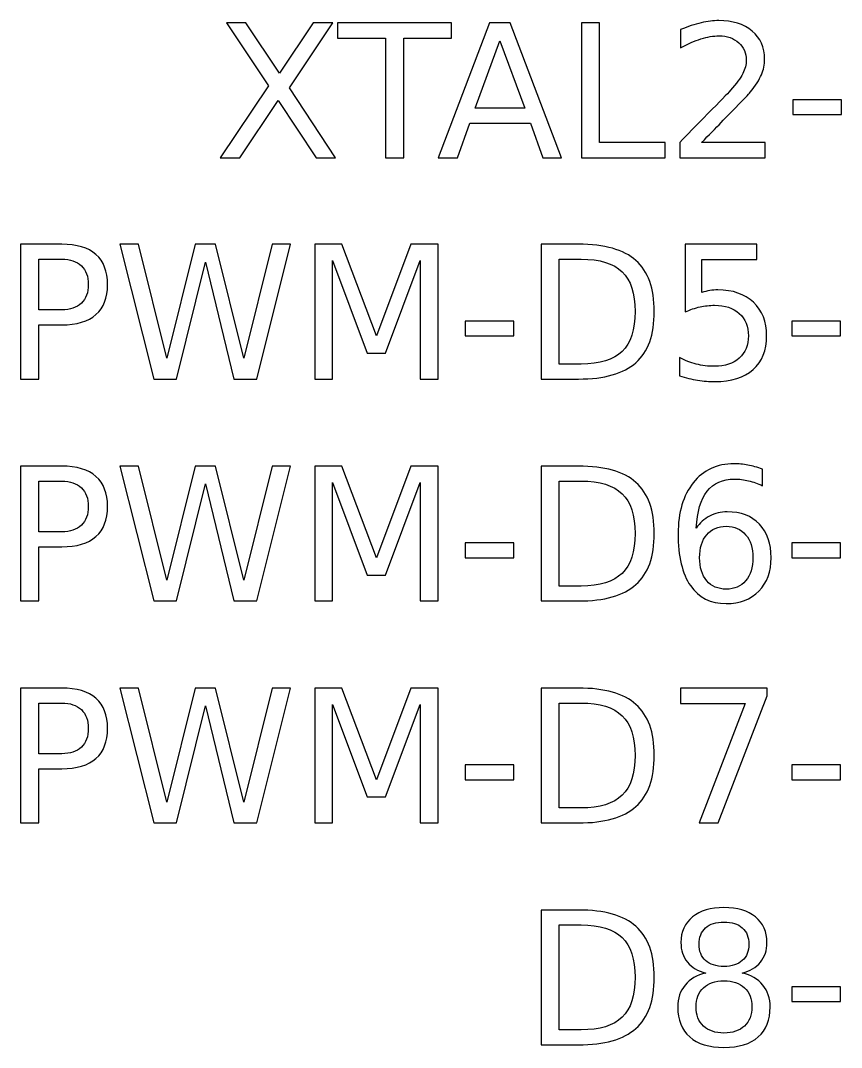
# Model space of a CAD drawing. Header units: centimetres. Extents: x -12.19 to -8.67, y -14.91 to -7.59.
# Drawn here: x -12.187 to -11.247, y -11.581 to -10.406 of the extents above; entities that cross this region are included whole.
import ezdxf

# ---------------------------------------------------------------- set-up
doc = ezdxf.new("R2010")
doc.units = ezdxf.units.CM
doc.header["$MEASUREMENT"] = 0
doc.layers.add('Layer 1', color=7, linetype='Continuous')

msp = doc.modelspace()

# ---------------------------------------------------------------- linework, layer by layer
at = {"layer": 'Layer 1', "color": 250}
for points, knots in [([(-11.95125, -10.40853), (-11.95125, -10.40853), (-11.92881, -10.40853), (-11.92881, -10.40853), (-11.92881, -10.40853), (-11.92881, -10.40853), (-11.89047, -10.46589), (-11.89047, -10.46589), (-11.89047, -10.46589), (-11.89047, -10.46589), (-11.85195, -10.40853), (-11.85195, -10.40853), (-11.85195, -10.40853), (-11.85195, -10.40853), (-11.82952, -10.40853), (-11.82952, -10.40853), (-11.82952, -10.40853), (-11.82952, -10.40853), (-11.87911, -10.48265), (-11.87911, -10.48265), (-11.87911, -10.48265), (-11.87911, -10.48265), (-11.82621, -10.56283), (-11.82621, -10.56283), (-11.82621, -10.56283), (-11.82621, -10.56283), (-11.84864, -10.56283), (-11.84864, -10.56283), (-11.84864, -10.56283), (-11.84864, -10.56283), (-11.89203, -10.49722), (-11.89203, -10.49722), (-11.89203, -10.49722), (-11.89203, -10.49722), (-11.93572, -10.56283), (-11.93572, -10.56283), (-11.93572, -10.56283), (-11.93572, -10.56283), (-11.95827, -10.56283), (-11.95827, -10.56283), (-11.95827, -10.56283), (-11.95827, -10.56283), (-11.90321, -10.48046), (-11.90321, -10.48046), (-11.90321, -10.48046), (-11.90321, -10.48046), (-11.95125, -10.40853), (-11.95125, -10.40853)], [0, 0, 0, 0, 0.0833333, 0.0833333, 0.0833333, 0.0833333, 0.1666667, 0.1666667, 0.1666667, 0.1666667, 0.25, 0.25, 0.25, 0.25, 0.3333333, 0.3333333, 0.3333333, 0.3333333, 0.4166667, 0.4166667, 0.4166667, 0.4166667, 0.5, 0.5, 0.5, 0.5, 0.5833333, 0.5833333, 0.5833333, 0.5833333, 0.6666667, 0.6666667, 0.6666667, 0.6666667, 0.75, 0.75, 0.75, 0.75, 0.8333333, 0.8333333, 0.8333333, 0.8333333, 0.9166667, 0.9166667, 0.9166667, 0.9166667, 1, 1, 1, 1]), ([(-11.82391, -10.40853), (-11.82391, -10.40853), (-11.69337, -10.40853), (-11.69337, -10.40853), (-11.69337, -10.40853), (-11.69337, -10.40853), (-11.69337, -10.4261), (-11.69337, -10.4261), (-11.69337, -10.4261), (-11.69337, -10.4261), (-11.74815, -10.4261), (-11.74815, -10.4261), (-11.74815, -10.4261), (-11.74815, -10.4261), (-11.74815, -10.56283), (-11.74815, -10.56283), (-11.74815, -10.56283), (-11.74815, -10.56283), (-11.76914, -10.56283), (-11.76914, -10.56283), (-11.76914, -10.56283), (-11.76914, -10.56283), (-11.76914, -10.4261), (-11.76914, -10.4261), (-11.76914, -10.4261), (-11.76914, -10.4261), (-11.82391, -10.4261), (-11.82391, -10.4261), (-11.82391, -10.4261), (-11.82391, -10.4261), (-11.82391, -10.40853), (-11.82391, -10.40853)], [0, 0, 0, 0, 0.125, 0.125, 0.125, 0.125, 0.25, 0.25, 0.25, 0.25, 0.375, 0.375, 0.375, 0.375, 0.5, 0.5, 0.5, 0.5, 0.625, 0.625, 0.625, 0.625, 0.75, 0.75, 0.75, 0.75, 0.875, 0.875, 0.875, 0.875, 1, 1, 1, 1]), ([(-11.64988, -10.40853), (-11.64988, -10.40853), (-11.62621, -10.40853), (-11.62621, -10.40853), (-11.62621, -10.40853), (-11.62621, -10.40853), (-11.56741, -10.56283), (-11.56741, -10.56283), (-11.56741, -10.56283), (-11.56741, -10.56283), (-11.5891, -10.56283), (-11.5891, -10.56283), (-11.5891, -10.56283), (-11.5891, -10.56283), (-11.60317, -10.52325), (-11.60317, -10.52325), (-11.60317, -10.52325), (-11.60317, -10.52325), (-11.67269, -10.52325), (-11.67269, -10.52325), (-11.67269, -10.52325), (-11.67269, -10.52325), (-11.68677, -10.56283), (-11.68677, -10.56283), (-11.68677, -10.56283), (-11.68677, -10.56283), (-11.70878, -10.56283), (-11.70878, -10.56283), (-11.70878, -10.56283), (-11.70878, -10.56283), (-11.64988, -10.40853), (-11.64988, -10.40853)], [0, 0, 0, 0, 0.125, 0.125, 0.125, 0.125, 0.25, 0.25, 0.25, 0.25, 0.375, 0.375, 0.375, 0.375, 0.5, 0.5, 0.5, 0.5, 0.625, 0.625, 0.625, 0.625, 0.75, 0.75, 0.75, 0.75, 0.875, 0.875, 0.875, 0.875, 1, 1, 1, 1]), ([(-11.54486, -10.40853), (-11.54486, -10.40853), (-11.52398, -10.40853), (-11.52398, -10.40853), (-11.52398, -10.40853), (-11.52398, -10.40853), (-11.52398, -10.54526), (-11.52398, -10.54526), (-11.52398, -10.54526), (-11.52398, -10.54526), (-11.44885, -10.54526), (-11.44885, -10.54526), (-11.44885, -10.54526), (-11.44885, -10.54526), (-11.44885, -10.56283), (-11.44885, -10.56283), (-11.44885, -10.56283), (-11.44885, -10.56283), (-11.54486, -10.56283), (-11.54486, -10.56283), (-11.54486, -10.56283), (-11.54486, -10.56283), (-11.54486, -10.40853), (-11.54486, -10.40853)], [0, 0, 0, 0, 0.1666667, 0.1666667, 0.1666667, 0.1666667, 0.3333333, 0.3333333, 0.3333333, 0.3333333, 0.5, 0.5, 0.5, 0.5, 0.6666667, 0.6666667, 0.6666667, 0.6666667, 0.8333333, 0.8333333, 0.8333333, 0.8333333, 1, 1, 1, 1]), ([(-11.40713, -10.54526), (-11.40713, -10.54526), (-11.33429, -10.54526), (-11.33429, -10.54526), (-11.33429, -10.54526), (-11.33429, -10.54526), (-11.33429, -10.56283), (-11.33429, -10.56283), (-11.33429, -10.56283), (-11.33429, -10.56283), (-11.43224, -10.56283), (-11.43224, -10.56283), (-11.43224, -10.56283), (-11.43224, -10.56283), (-11.43224, -10.54526), (-11.43224, -10.54526), (-11.43224, -10.54526), (-11.42431, -10.53708), (-11.41351, -10.52607), (-11.39987, -10.51224), (-11.39987, -10.51224), (-11.38618, -10.49841), (-11.37757, -10.48953), (-11.37408, -10.48554), (-11.37408, -10.48554), (-11.36738, -10.47802), (-11.36272, -10.47168), (-11.36008, -10.46645), (-11.36008, -10.46645), (-11.35743, -10.46127), (-11.35609, -10.45615), (-11.35609, -10.45111), (-11.35609, -10.45111), (-11.35609, -10.44292), (-11.35898, -10.43622), (-11.36473, -10.43107), (-11.36473, -10.43107), (-11.37048, -10.42589), (-11.37796, -10.42331), (-11.38721, -10.42331), (-11.38721, -10.42331), (-11.39373, -10.42331), (-11.40065, -10.42444), (-11.4079, -10.42673), (-11.4079, -10.42673), (-11.41517, -10.42899), (-11.42297, -10.43245), (-11.43122, -10.43707), (-11.43122, -10.43707), (-11.43122, -10.43707), (-11.43122, -10.41597), (-11.43122, -10.41597), (-11.43122, -10.41597), (-11.42282, -10.41259), (-11.41496, -10.41005), (-11.40766, -10.40832), (-11.40766, -10.40832), (-11.40036, -10.40659), (-11.39366, -10.40574), (-11.38759, -10.40574), (-11.38759, -10.40574), (-11.37161, -10.40574), (-11.35888, -10.40973), (-11.34935, -10.41774), (-11.34935, -10.41774), (-11.33986, -10.42571), (-11.3351, -10.4364), (-11.3351, -10.44977), (-11.3351, -10.44977), (-11.3351, -10.45612), (-11.3363, -10.46212), (-11.33866, -10.46779), (-11.33866, -10.46779), (-11.34103, -10.47347), (-11.34537, -10.48018), (-11.35165, -10.4879), (-11.35165, -10.4879), (-11.35337, -10.48991), (-11.35884, -10.49566), (-11.36809, -10.50522), (-11.36809, -10.50522), (-11.37729, -10.51475), (-11.39034, -10.52812), (-11.40713, -10.54526)], [0, 0, 0, 0, 0.047619, 0.047619, 0.047619, 0.047619, 0.0952381, 0.0952381, 0.0952381, 0.0952381, 0.1428571, 0.1428571, 0.1428571, 0.1428571, 0.1904762, 0.1904762, 0.1904762, 0.1904762, 0.2380952, 0.2380952, 0.2380952, 0.2380952, 0.2857143, 0.2857143, 0.2857143, 0.2857143, 0.3333333, 0.3333333, 0.3333333, 0.3333333, 0.3809524, 0.3809524, 0.3809524, 0.3809524, 0.4285714, 0.4285714, 0.4285714, 0.4285714, 0.4761905, 0.4761905, 0.4761905, 0.4761905, 0.5238095, 0.5238095, 0.5238095, 0.5238095, 0.5714286, 0.5714286, 0.5714286, 0.5714286, 0.6190476, 0.6190476, 0.6190476, 0.6190476, 0.6666667, 0.6666667, 0.6666667, 0.6666667, 0.7142857, 0.7142857, 0.7142857, 0.7142857, 0.7619048, 0.7619048, 0.7619048, 0.7619048, 0.8095238, 0.8095238, 0.8095238, 0.8095238, 0.8571429, 0.8571429, 0.8571429, 0.8571429, 0.9047619, 0.9047619, 0.9047619, 0.9047619, 0.952381, 0.952381, 0.952381, 0.952381, 1, 1, 1, 1]), ([(-11.6381, -10.4291), (-11.6381, -10.4291), (-11.66641, -10.50589), (-11.66641, -10.50589), (-11.66641, -10.50589), (-11.66641, -10.50589), (-11.60966, -10.50589), (-11.60966, -10.50589), (-11.60966, -10.50589), (-11.60966, -10.50589), (-11.6381, -10.4291), (-11.6381, -10.4291)], [0, 0, 0, 0, 0.3333333, 0.3333333, 0.3333333, 0.3333333, 0.6666667, 0.6666667, 0.6666667, 0.6666667, 1, 1, 1, 1]), ([(-11.30275, -10.4964), (-11.30275, -10.4964), (-11.24706, -10.4964), (-11.24706, -10.4964), (-11.24706, -10.4964), (-11.24706, -10.4964), (-11.24706, -10.51334), (-11.24706, -10.51334), (-11.24706, -10.51334), (-11.24706, -10.51334), (-11.30275, -10.51334), (-11.30275, -10.51334), (-11.30275, -10.51334), (-11.30275, -10.51334), (-11.30275, -10.4964), (-11.30275, -10.4964)], [0, 0, 0, 0, 0.25, 0.25, 0.25, 0.25, 0.5, 0.5, 0.5, 0.5, 0.75, 0.75, 0.75, 0.75, 1, 1, 1, 1]), ([(-12.18691, -10.66175), (-12.18691, -10.66175), (-12.13979, -10.66175), (-12.13979, -10.66175), (-12.13979, -10.66175), (-12.12251, -10.66175), (-12.10942, -10.66567), (-12.10056, -10.67346), (-12.10056, -10.67346), (-12.09171, -10.68129), (-12.0873, -10.69276), (-12.0873, -10.70786), (-12.0873, -10.70786), (-12.0873, -10.72306), (-12.09171, -10.73456), (-12.10056, -10.74236), (-12.10056, -10.74236), (-12.10942, -10.75015), (-12.12251, -10.75403), (-12.13979, -10.75403), (-12.13979, -10.75403), (-12.13979, -10.75403), (-12.16603, -10.75403), (-12.16603, -10.75403), (-12.16603, -10.75403), (-12.16603, -10.75403), (-12.16603, -10.81605), (-12.16603, -10.81605), (-12.16603, -10.81605), (-12.16603, -10.81605), (-12.18691, -10.81605), (-12.18691, -10.81605), (-12.18691, -10.81605), (-12.18691, -10.81605), (-12.18691, -10.66175), (-12.18691, -10.66175)], [0, 0, 0, 0, 0.1111111, 0.1111111, 0.1111111, 0.1111111, 0.2222222, 0.2222222, 0.2222222, 0.2222222, 0.3333333, 0.3333333, 0.3333333, 0.3333333, 0.4444444, 0.4444444, 0.4444444, 0.4444444, 0.5555556, 0.5555556, 0.5555556, 0.5555556, 0.6666667, 0.6666667, 0.6666667, 0.6666667, 0.7777778, 0.7777778, 0.7777778, 0.7777778, 0.8888889, 0.8888889, 0.8888889, 0.8888889, 1, 1, 1, 1]), ([(-12.07306, -10.66175), (-12.07306, -10.66175), (-12.05196, -10.66175), (-12.05196, -10.66175), (-12.05196, -10.66175), (-12.05196, -10.66175), (-12.01952, -10.79217), (-12.01952, -10.79217), (-12.01952, -10.79217), (-12.01952, -10.79217), (-11.98717, -10.66175), (-11.98717, -10.66175), (-11.98717, -10.66175), (-11.98717, -10.66175), (-11.96371, -10.66175), (-11.96371, -10.66175), (-11.96371, -10.66175), (-11.96371, -10.66175), (-11.9313, -10.79217), (-11.9313, -10.79217), (-11.9313, -10.79217), (-11.9313, -10.79217), (-11.89895, -10.66175), (-11.89895, -10.66175), (-11.89895, -10.66175), (-11.89895, -10.66175), (-11.87775, -10.66175), (-11.87775, -10.66175), (-11.87775, -10.66175), (-11.87775, -10.66175), (-11.91652, -10.81605), (-11.91652, -10.81605), (-11.91652, -10.81605), (-11.91652, -10.81605), (-11.94277, -10.81605), (-11.94277, -10.81605), (-11.94277, -10.81605), (-11.94277, -10.81605), (-11.97532, -10.6821), (-11.97532, -10.6821), (-11.97532, -10.6821), (-11.97532, -10.6821), (-12.00816, -10.81605), (-12.00816, -10.81605), (-12.00816, -10.81605), (-12.00816, -10.81605), (-12.03441, -10.81605), (-12.03441, -10.81605), (-12.03441, -10.81605), (-12.03441, -10.81605), (-12.07306, -10.66175), (-12.07306, -10.66175)], [0, 0, 0, 0, 0.0769231, 0.0769231, 0.0769231, 0.0769231, 0.1538462, 0.1538462, 0.1538462, 0.1538462, 0.2307692, 0.2307692, 0.2307692, 0.2307692, 0.3076923, 0.3076923, 0.3076923, 0.3076923, 0.3846154, 0.3846154, 0.3846154, 0.3846154, 0.4615385, 0.4615385, 0.4615385, 0.4615385, 0.5384615, 0.5384615, 0.5384615, 0.5384615, 0.6153846, 0.6153846, 0.6153846, 0.6153846, 0.6923077, 0.6923077, 0.6923077, 0.6923077, 0.7692308, 0.7692308, 0.7692308, 0.7692308, 0.8461538, 0.8461538, 0.8461538, 0.8461538, 0.9230769, 0.9230769, 0.9230769, 0.9230769, 1, 1, 1, 1]), ([(-11.85002, -10.66175), (-11.85002, -10.66175), (-11.81892, -10.66175), (-11.81892, -10.66175), (-11.81892, -10.66175), (-11.81892, -10.66175), (-11.77955, -10.76673), (-11.77955, -10.76673), (-11.77955, -10.76673), (-11.77955, -10.76673), (-11.73997, -10.66175), (-11.73997, -10.66175), (-11.73997, -10.66175), (-11.73997, -10.66175), (-11.70886, -10.66175), (-11.70886, -10.66175), (-11.70886, -10.66175), (-11.70886, -10.66175), (-11.70886, -10.81605), (-11.70886, -10.81605), (-11.70886, -10.81605), (-11.70886, -10.81605), (-11.72922, -10.81605), (-11.72922, -10.81605), (-11.72922, -10.81605), (-11.72922, -10.81605), (-11.72922, -10.68055), (-11.72922, -10.68055), (-11.72922, -10.68055), (-11.72922, -10.68055), (-11.769, -10.78638), (-11.769, -10.78638), (-11.769, -10.78638), (-11.769, -10.78638), (-11.78999, -10.78638), (-11.78999, -10.78638), (-11.78999, -10.78638), (-11.78999, -10.78638), (-11.82977, -10.68055), (-11.82977, -10.68055), (-11.82977, -10.68055), (-11.82977, -10.68055), (-11.82977, -10.81605), (-11.82977, -10.81605), (-11.82977, -10.81605), (-11.82977, -10.81605), (-11.85002, -10.81605), (-11.85002, -10.81605), (-11.85002, -10.81605), (-11.85002, -10.81605), (-11.85002, -10.66175), (-11.85002, -10.66175)], [0, 0, 0, 0, 0.0769231, 0.0769231, 0.0769231, 0.0769231, 0.1538462, 0.1538462, 0.1538462, 0.1538462, 0.2307692, 0.2307692, 0.2307692, 0.2307692, 0.3076923, 0.3076923, 0.3076923, 0.3076923, 0.3846154, 0.3846154, 0.3846154, 0.3846154, 0.4615385, 0.4615385, 0.4615385, 0.4615385, 0.5384615, 0.5384615, 0.5384615, 0.5384615, 0.6153846, 0.6153846, 0.6153846, 0.6153846, 0.6923077, 0.6923077, 0.6923077, 0.6923077, 0.7692308, 0.7692308, 0.7692308, 0.7692308, 0.8461538, 0.8461538, 0.8461538, 0.8461538, 0.9230769, 0.9230769, 0.9230769, 0.9230769, 1, 1, 1, 1]), ([(-11.59105, -10.66175), (-11.59105, -10.66175), (-11.54817, -10.66175), (-11.54817, -10.66175), (-11.54817, -10.66175), (-11.51825, -10.66175), (-11.49631, -10.66796), (-11.48234, -10.68041), (-11.48234, -10.68041), (-11.46834, -10.69283), (-11.46136, -10.7123), (-11.46136, -10.73876), (-11.46136, -10.73876), (-11.46136, -10.76536), (-11.46838, -10.78487), (-11.48245, -10.79735), (-11.48245, -10.79735), (-11.49649, -10.80981), (-11.51839, -10.81605), (-11.54817, -10.81605), (-11.54817, -10.81605), (-11.54817, -10.81605), (-11.59105, -10.81605), (-11.59105, -10.81605), (-11.59105, -10.81605), (-11.59105, -10.81605), (-11.59105, -10.66175), (-11.59105, -10.66175)], [0, 0, 0, 0, 0.1428571, 0.1428571, 0.1428571, 0.1428571, 0.2857143, 0.2857143, 0.2857143, 0.2857143, 0.4285714, 0.4285714, 0.4285714, 0.4285714, 0.5714286, 0.5714286, 0.5714286, 0.5714286, 0.7142857, 0.7142857, 0.7142857, 0.7142857, 0.8571429, 0.8571429, 0.8571429, 0.8571429, 1, 1, 1, 1]), ([(-11.42601, -10.66175), (-11.42601, -10.66175), (-11.34407, -10.66175), (-11.34407, -10.66175), (-11.34407, -10.66175), (-11.34407, -10.66175), (-11.34407, -10.67932), (-11.34407, -10.67932), (-11.34407, -10.67932), (-11.34407, -10.67932), (-11.40689, -10.67932), (-11.40689, -10.67932), (-11.40689, -10.67932), (-11.40689, -10.67932), (-11.40689, -10.71713), (-11.40689, -10.71713), (-11.40689, -10.71713), (-11.40386, -10.71611), (-11.40083, -10.71534), (-11.3978, -10.71481), (-11.3978, -10.71481), (-11.39477, -10.71428), (-11.39173, -10.71403), (-11.3887, -10.71403), (-11.3887, -10.71403), (-11.37148, -10.71403), (-11.35787, -10.71876), (-11.34781, -10.72818), (-11.34781, -10.72818), (-11.33776, -10.73763), (-11.33271, -10.7504), (-11.33271, -10.76652), (-11.33271, -10.76652), (-11.33271, -10.78314), (-11.33786, -10.79605), (-11.3482, -10.80526), (-11.3482, -10.80526), (-11.35854, -10.81446), (-11.37311, -10.81905), (-11.39194, -10.81905), (-11.39194, -10.81905), (-11.3984, -10.81905), (-11.40499, -10.81848), (-11.41172, -10.81739), (-11.41172, -10.81739), (-11.41843, -10.8163), (-11.42538, -10.81464), (-11.43254, -10.81242), (-11.43254, -10.81242), (-11.43254, -10.81242), (-11.43254, -10.79143), (-11.43254, -10.79143), (-11.43254, -10.79143), (-11.42633, -10.79481), (-11.41994, -10.79732), (-11.41331, -10.79898), (-11.41331, -10.79898), (-11.40671, -10.80063), (-11.3997, -10.80148), (-11.39233, -10.80148), (-11.39233, -10.80148), (-11.38044, -10.80148), (-11.37099, -10.79834), (-11.36404, -10.79206), (-11.36404, -10.79206), (-11.35709, -10.78582), (-11.3536, -10.77728), (-11.3536, -10.76652), (-11.3536, -10.76652), (-11.3536, -10.7558), (-11.35709, -10.74726), (-11.36404, -10.74102), (-11.36404, -10.74102), (-11.37099, -10.73474), (-11.38041, -10.7316), (-11.39233, -10.7316), (-11.39233, -10.7316), (-11.39791, -10.7316), (-11.40348, -10.73223), (-11.40901, -10.73347), (-11.40901, -10.73347), (-11.41455, -10.7347), (-11.42023, -10.73664), (-11.42601, -10.73925), (-11.42601, -10.73925), (-11.42601, -10.73925), (-11.42601, -10.66175), (-11.42601, -10.66175)], [0, 0, 0, 0, 0.0454545, 0.0454545, 0.0454545, 0.0454545, 0.0909091, 0.0909091, 0.0909091, 0.0909091, 0.1363636, 0.1363636, 0.1363636, 0.1363636, 0.1818182, 0.1818182, 0.1818182, 0.1818182, 0.2272727, 0.2272727, 0.2272727, 0.2272727, 0.2727273, 0.2727273, 0.2727273, 0.2727273, 0.3181818, 0.3181818, 0.3181818, 0.3181818, 0.3636364, 0.3636364, 0.3636364, 0.3636364, 0.4090909, 0.4090909, 0.4090909, 0.4090909, 0.4545455, 0.4545455, 0.4545455, 0.4545455, 0.5, 0.5, 0.5, 0.5, 0.5454545, 0.5454545, 0.5454545, 0.5454545, 0.5909091, 0.5909091, 0.5909091, 0.5909091, 0.6363636, 0.6363636, 0.6363636, 0.6363636, 0.6818182, 0.6818182, 0.6818182, 0.6818182, 0.7272727, 0.7272727, 0.7272727, 0.7272727, 0.7727273, 0.7727273, 0.7727273, 0.7727273, 0.8181818, 0.8181818, 0.8181818, 0.8181818, 0.8636364, 0.8636364, 0.8636364, 0.8636364, 0.9090909, 0.9090909, 0.9090909, 0.9090909, 0.9545455, 0.9545455, 0.9545455, 0.9545455, 1, 1, 1, 1]), ([(-12.16603, -10.67889), (-12.16603, -10.67889), (-12.16603, -10.73689), (-12.16603, -10.73689), (-12.16603, -10.73689), (-12.16603, -10.73689), (-12.13979, -10.73689), (-12.13979, -10.73689), (-12.13979, -10.73689), (-12.13009, -10.73689), (-12.12258, -10.73438), (-12.11729, -10.72934), (-12.11729, -10.72934), (-12.11196, -10.7243), (-12.10931, -10.71713), (-12.10931, -10.70786), (-12.10931, -10.70786), (-12.10931, -10.69861), (-12.11196, -10.69149), (-12.11729, -10.68644), (-12.11729, -10.68644), (-12.12258, -10.6814), (-12.13009, -10.67889), (-12.13979, -10.67889), (-12.13979, -10.67889), (-12.13979, -10.67889), (-12.16603, -10.67889), (-12.16603, -10.67889)], [0, 0, 0, 0, 0.1428571, 0.1428571, 0.1428571, 0.1428571, 0.2857143, 0.2857143, 0.2857143, 0.2857143, 0.4285714, 0.4285714, 0.4285714, 0.4285714, 0.5714286, 0.5714286, 0.5714286, 0.5714286, 0.7142857, 0.7142857, 0.7142857, 0.7142857, 0.8571429, 0.8571429, 0.8571429, 0.8571429, 1, 1, 1, 1]), ([(-11.57017, -10.67889), (-11.57017, -10.67889), (-11.57017, -10.79891), (-11.57017, -10.79891), (-11.57017, -10.79891), (-11.57017, -10.79891), (-11.54496, -10.79891), (-11.54496, -10.79891), (-11.54496, -10.79891), (-11.52368, -10.79891), (-11.50809, -10.79407), (-11.49818, -10.78444), (-11.49818, -10.78444), (-11.4883, -10.77478), (-11.48336, -10.75957), (-11.48336, -10.73876), (-11.48336, -10.73876), (-11.48336, -10.71809), (-11.4883, -10.70292), (-11.49818, -10.69332), (-11.49818, -10.69332), (-11.50809, -10.68369), (-11.52368, -10.67889), (-11.54496, -10.67889), (-11.54496, -10.67889), (-11.54496, -10.67889), (-11.57017, -10.67889), (-11.57017, -10.67889)], [0, 0, 0, 0, 0.1428571, 0.1428571, 0.1428571, 0.1428571, 0.2857143, 0.2857143, 0.2857143, 0.2857143, 0.4285714, 0.4285714, 0.4285714, 0.4285714, 0.5714286, 0.5714286, 0.5714286, 0.5714286, 0.7142857, 0.7142857, 0.7142857, 0.7142857, 0.8571429, 0.8571429, 0.8571429, 0.8571429, 1, 1, 1, 1]), ([(-11.67785, -10.74962), (-11.67785, -10.74962), (-11.62216, -10.74962), (-11.62216, -10.74962), (-11.62216, -10.74962), (-11.62216, -10.74962), (-11.62216, -10.76656), (-11.62216, -10.76656), (-11.62216, -10.76656), (-11.62216, -10.76656), (-11.67785, -10.76656), (-11.67785, -10.76656), (-11.67785, -10.76656), (-11.67785, -10.76656), (-11.67785, -10.74962), (-11.67785, -10.74962)], [0, 0, 0, 0, 0.25, 0.25, 0.25, 0.25, 0.5, 0.5, 0.5, 0.5, 0.75, 0.75, 0.75, 0.75, 1, 1, 1, 1]), ([(-11.30389, -10.74962), (-11.30389, -10.74962), (-11.2482, -10.74962), (-11.2482, -10.74962), (-11.2482, -10.74962), (-11.2482, -10.74962), (-11.2482, -10.76656), (-11.2482, -10.76656), (-11.2482, -10.76656), (-11.2482, -10.76656), (-11.30389, -10.76656), (-11.30389, -10.76656), (-11.30389, -10.76656), (-11.30389, -10.76656), (-11.30389, -10.74962), (-11.30389, -10.74962)], [0, 0, 0, 0, 0.25, 0.25, 0.25, 0.25, 0.5, 0.5, 0.5, 0.5, 0.75, 0.75, 0.75, 0.75, 1, 1, 1, 1]), ([(-12.18691, -10.91575), (-12.18691, -10.91575), (-12.13979, -10.91575), (-12.13979, -10.91575), (-12.13979, -10.91575), (-12.12251, -10.91575), (-12.10942, -10.91967), (-12.10056, -10.92746), (-12.10056, -10.92746), (-12.09171, -10.93529), (-12.0873, -10.94676), (-12.0873, -10.96186), (-12.0873, -10.96186), (-12.0873, -10.97706), (-12.09171, -10.98856), (-12.10056, -10.99636), (-12.10056, -10.99636), (-12.10942, -11.00415), (-12.12251, -11.00803), (-12.13979, -11.00803), (-12.13979, -11.00803), (-12.13979, -11.00803), (-12.16603, -11.00803), (-12.16603, -11.00803), (-12.16603, -11.00803), (-12.16603, -11.00803), (-12.16603, -11.07005), (-12.16603, -11.07005), (-12.16603, -11.07005), (-12.16603, -11.07005), (-12.18691, -11.07005), (-12.18691, -11.07005), (-12.18691, -11.07005), (-12.18691, -11.07005), (-12.18691, -10.91575), (-12.18691, -10.91575)], [0, 0, 0, 0, 0.1111111, 0.1111111, 0.1111111, 0.1111111, 0.2222222, 0.2222222, 0.2222222, 0.2222222, 0.3333333, 0.3333333, 0.3333333, 0.3333333, 0.4444444, 0.4444444, 0.4444444, 0.4444444, 0.5555556, 0.5555556, 0.5555556, 0.5555556, 0.6666667, 0.6666667, 0.6666667, 0.6666667, 0.7777778, 0.7777778, 0.7777778, 0.7777778, 0.8888889, 0.8888889, 0.8888889, 0.8888889, 1, 1, 1, 1]), ([(-12.07306, -10.91575), (-12.07306, -10.91575), (-12.05196, -10.91575), (-12.05196, -10.91575), (-12.05196, -10.91575), (-12.05196, -10.91575), (-12.01952, -11.04617), (-12.01952, -11.04617), (-12.01952, -11.04617), (-12.01952, -11.04617), (-11.98717, -10.91575), (-11.98717, -10.91575), (-11.98717, -10.91575), (-11.98717, -10.91575), (-11.96371, -10.91575), (-11.96371, -10.91575), (-11.96371, -10.91575), (-11.96371, -10.91575), (-11.9313, -11.04617), (-11.9313, -11.04617), (-11.9313, -11.04617), (-11.9313, -11.04617), (-11.89895, -10.91575), (-11.89895, -10.91575), (-11.89895, -10.91575), (-11.89895, -10.91575), (-11.87775, -10.91575), (-11.87775, -10.91575), (-11.87775, -10.91575), (-11.87775, -10.91575), (-11.91652, -11.07005), (-11.91652, -11.07005), (-11.91652, -11.07005), (-11.91652, -11.07005), (-11.94277, -11.07005), (-11.94277, -11.07005), (-11.94277, -11.07005), (-11.94277, -11.07005), (-11.97532, -10.9361), (-11.97532, -10.9361), (-11.97532, -10.9361), (-11.97532, -10.9361), (-12.00816, -11.07005), (-12.00816, -11.07005), (-12.00816, -11.07005), (-12.00816, -11.07005), (-12.03441, -11.07005), (-12.03441, -11.07005), (-12.03441, -11.07005), (-12.03441, -11.07005), (-12.07306, -10.91575), (-12.07306, -10.91575)], [0, 0, 0, 0, 0.0769231, 0.0769231, 0.0769231, 0.0769231, 0.1538462, 0.1538462, 0.1538462, 0.1538462, 0.2307692, 0.2307692, 0.2307692, 0.2307692, 0.3076923, 0.3076923, 0.3076923, 0.3076923, 0.3846154, 0.3846154, 0.3846154, 0.3846154, 0.4615385, 0.4615385, 0.4615385, 0.4615385, 0.5384615, 0.5384615, 0.5384615, 0.5384615, 0.6153846, 0.6153846, 0.6153846, 0.6153846, 0.6923077, 0.6923077, 0.6923077, 0.6923077, 0.7692308, 0.7692308, 0.7692308, 0.7692308, 0.8461538, 0.8461538, 0.8461538, 0.8461538, 0.9230769, 0.9230769, 0.9230769, 0.9230769, 1, 1, 1, 1]), ([(-11.85002, -10.91575), (-11.85002, -10.91575), (-11.81892, -10.91575), (-11.81892, -10.91575), (-11.81892, -10.91575), (-11.81892, -10.91575), (-11.77955, -11.02073), (-11.77955, -11.02073), (-11.77955, -11.02073), (-11.77955, -11.02073), (-11.73997, -10.91575), (-11.73997, -10.91575), (-11.73997, -10.91575), (-11.73997, -10.91575), (-11.70886, -10.91575), (-11.70886, -10.91575), (-11.70886, -10.91575), (-11.70886, -10.91575), (-11.70886, -11.07005), (-11.70886, -11.07005), (-11.70886, -11.07005), (-11.70886, -11.07005), (-11.72922, -11.07005), (-11.72922, -11.07005), (-11.72922, -11.07005), (-11.72922, -11.07005), (-11.72922, -10.93455), (-11.72922, -10.93455), (-11.72922, -10.93455), (-11.72922, -10.93455), (-11.769, -11.04038), (-11.769, -11.04038), (-11.769, -11.04038), (-11.769, -11.04038), (-11.78999, -11.04038), (-11.78999, -11.04038), (-11.78999, -11.04038), (-11.78999, -11.04038), (-11.82977, -10.93455), (-11.82977, -10.93455), (-11.82977, -10.93455), (-11.82977, -10.93455), (-11.82977, -11.07005), (-11.82977, -11.07005), (-11.82977, -11.07005), (-11.82977, -11.07005), (-11.85002, -11.07005), (-11.85002, -11.07005), (-11.85002, -11.07005), (-11.85002, -11.07005), (-11.85002, -10.91575), (-11.85002, -10.91575)], [0, 0, 0, 0, 0.0769231, 0.0769231, 0.0769231, 0.0769231, 0.1538462, 0.1538462, 0.1538462, 0.1538462, 0.2307692, 0.2307692, 0.2307692, 0.2307692, 0.3076923, 0.3076923, 0.3076923, 0.3076923, 0.3846154, 0.3846154, 0.3846154, 0.3846154, 0.4615385, 0.4615385, 0.4615385, 0.4615385, 0.5384615, 0.5384615, 0.5384615, 0.5384615, 0.6153846, 0.6153846, 0.6153846, 0.6153846, 0.6923077, 0.6923077, 0.6923077, 0.6923077, 0.7692308, 0.7692308, 0.7692308, 0.7692308, 0.8461538, 0.8461538, 0.8461538, 0.8461538, 0.9230769, 0.9230769, 0.9230769, 0.9230769, 1, 1, 1, 1]), ([(-11.59105, -10.91575), (-11.59105, -10.91575), (-11.54817, -10.91575), (-11.54817, -10.91575), (-11.54817, -10.91575), (-11.51825, -10.91575), (-11.49631, -10.92196), (-11.48234, -10.93441), (-11.48234, -10.93441), (-11.46834, -10.94683), (-11.46136, -10.9663), (-11.46136, -10.99276), (-11.46136, -10.99276), (-11.46136, -11.01936), (-11.46838, -11.03887), (-11.48245, -11.05135), (-11.48245, -11.05135), (-11.49649, -11.06381), (-11.51839, -11.07005), (-11.54817, -11.07005), (-11.54817, -11.07005), (-11.54817, -11.07005), (-11.59105, -11.07005), (-11.59105, -11.07005), (-11.59105, -11.07005), (-11.59105, -11.07005), (-11.59105, -10.91575), (-11.59105, -10.91575)], [0, 0, 0, 0, 0.1428571, 0.1428571, 0.1428571, 0.1428571, 0.2857143, 0.2857143, 0.2857143, 0.2857143, 0.4285714, 0.4285714, 0.4285714, 0.4285714, 0.5714286, 0.5714286, 0.5714286, 0.5714286, 0.7142857, 0.7142857, 0.7142857, 0.7142857, 0.8571429, 0.8571429, 0.8571429, 0.8571429, 1, 1, 1, 1]), ([(-11.33755, -10.91917), (-11.33755, -10.91917), (-11.33755, -10.93819), (-11.33755, -10.93819), (-11.33755, -10.93819), (-11.34277, -10.93572), (-11.34806, -10.93381), (-11.35342, -10.93251), (-11.35342, -10.93251), (-11.35875, -10.9312), (-11.36404, -10.93053), (-11.3693, -10.93053), (-11.3693, -10.93053), (-11.38305, -10.93053), (-11.3936, -10.93519), (-11.40087, -10.94447), (-11.40087, -10.94447), (-11.40813, -10.95378), (-11.41229, -10.96782), (-11.41331, -10.98666), (-11.41331, -10.98666), (-11.40925, -10.98066), (-11.40414, -10.97604), (-11.39801, -10.97283), (-11.39801, -10.97283), (-11.39187, -10.96962), (-11.38514, -10.96803), (-11.37776, -10.96803), (-11.37776, -10.96803), (-11.36228, -10.96803), (-11.35, -10.97272), (-11.341, -10.98214), (-11.341, -10.98214), (-11.33201, -10.99156), (-11.32753, -11.00433), (-11.32753, -11.02052), (-11.32753, -11.02052), (-11.32753, -11.0364), (-11.33222, -11.0491), (-11.34157, -11.05869), (-11.34157, -11.05869), (-11.35095, -11.06825), (-11.36344, -11.07305), (-11.379, -11.07305), (-11.379, -11.07305), (-11.39685, -11.07305), (-11.41049, -11.0662), (-11.41994, -11.05252), (-11.41994, -11.05252), (-11.42936, -11.03887), (-11.43409, -11.01904), (-11.43409, -10.99304), (-11.43409, -10.99304), (-11.43409, -10.96866), (-11.4283, -10.94923), (-11.41673, -10.93473), (-11.41673, -10.93473), (-11.40513, -10.92023), (-11.38962, -10.91296), (-11.37011, -10.91296), (-11.37011, -10.91296), (-11.36489, -10.91296), (-11.35959, -10.91349), (-11.35423, -10.91452), (-11.35423, -10.91452), (-11.34891, -10.91554), (-11.34333, -10.91709), (-11.33755, -10.91917)], [0, 0, 0, 0, 0.0588235, 0.0588235, 0.0588235, 0.0588235, 0.1176471, 0.1176471, 0.1176471, 0.1176471, 0.1764706, 0.1764706, 0.1764706, 0.1764706, 0.2352941, 0.2352941, 0.2352941, 0.2352941, 0.2941176, 0.2941176, 0.2941176, 0.2941176, 0.3529412, 0.3529412, 0.3529412, 0.3529412, 0.4117647, 0.4117647, 0.4117647, 0.4117647, 0.4705882, 0.4705882, 0.4705882, 0.4705882, 0.5294118, 0.5294118, 0.5294118, 0.5294118, 0.5882353, 0.5882353, 0.5882353, 0.5882353, 0.6470588, 0.6470588, 0.6470588, 0.6470588, 0.7058824, 0.7058824, 0.7058824, 0.7058824, 0.7647059, 0.7647059, 0.7647059, 0.7647059, 0.8235294, 0.8235294, 0.8235294, 0.8235294, 0.8823529, 0.8823529, 0.8823529, 0.8823529, 0.9411765, 0.9411765, 0.9411765, 0.9411765, 1, 1, 1, 1]), ([(-12.16603, -10.93289), (-12.16603, -10.93289), (-12.16603, -10.99089), (-12.16603, -10.99089), (-12.16603, -10.99089), (-12.16603, -10.99089), (-12.13979, -10.99089), (-12.13979, -10.99089), (-12.13979, -10.99089), (-12.13009, -10.99089), (-12.12258, -10.98838), (-12.11729, -10.98334), (-12.11729, -10.98334), (-12.11196, -10.9783), (-12.10931, -10.97113), (-12.10931, -10.96186), (-12.10931, -10.96186), (-12.10931, -10.95261), (-12.11196, -10.94549), (-12.11729, -10.94044), (-12.11729, -10.94044), (-12.12258, -10.9354), (-12.13009, -10.93289), (-12.13979, -10.93289), (-12.13979, -10.93289), (-12.13979, -10.93289), (-12.16603, -10.93289), (-12.16603, -10.93289)], [0, 0, 0, 0, 0.1428571, 0.1428571, 0.1428571, 0.1428571, 0.2857143, 0.2857143, 0.2857143, 0.2857143, 0.4285714, 0.4285714, 0.4285714, 0.4285714, 0.5714286, 0.5714286, 0.5714286, 0.5714286, 0.7142857, 0.7142857, 0.7142857, 0.7142857, 0.8571429, 0.8571429, 0.8571429, 0.8571429, 1, 1, 1, 1]), ([(-11.57017, -10.93289), (-11.57017, -10.93289), (-11.57017, -11.05291), (-11.57017, -11.05291), (-11.57017, -11.05291), (-11.57017, -11.05291), (-11.54496, -11.05291), (-11.54496, -11.05291), (-11.54496, -11.05291), (-11.52368, -11.05291), (-11.50809, -11.04807), (-11.49818, -11.03844), (-11.49818, -11.03844), (-11.4883, -11.02878), (-11.48336, -11.01357), (-11.48336, -10.99276), (-11.48336, -10.99276), (-11.48336, -10.97209), (-11.4883, -10.95692), (-11.49818, -10.94732), (-11.49818, -10.94732), (-11.50809, -10.93769), (-11.52368, -10.93289), (-11.54496, -10.93289), (-11.54496, -10.93289), (-11.54496, -10.93289), (-11.57017, -10.93289), (-11.57017, -10.93289)], [0, 0, 0, 0, 0.1428571, 0.1428571, 0.1428571, 0.1428571, 0.2857143, 0.2857143, 0.2857143, 0.2857143, 0.4285714, 0.4285714, 0.4285714, 0.4285714, 0.5714286, 0.5714286, 0.5714286, 0.5714286, 0.7142857, 0.7142857, 0.7142857, 0.7142857, 0.8571429, 0.8571429, 0.8571429, 0.8571429, 1, 1, 1, 1]), ([(-11.379, -10.98457), (-11.38838, -10.98457), (-11.39582, -10.98778), (-11.40129, -10.99417), (-11.40129, -10.99417), (-11.40675, -11.00059), (-11.4095, -11.00937), (-11.4095, -11.02052), (-11.4095, -11.02052), (-11.4095, -11.03163), (-11.40675, -11.04038), (-11.40129, -11.04684), (-11.40129, -11.04684), (-11.39582, -11.05329), (-11.38838, -11.0565), (-11.379, -11.0565), (-11.379, -11.0565), (-11.36965, -11.0565), (-11.36221, -11.05329), (-11.35674, -11.04684), (-11.35674, -11.04684), (-11.35127, -11.04038), (-11.34852, -11.03163), (-11.34852, -11.02052), (-11.34852, -11.02052), (-11.34852, -11.00937), (-11.35127, -11.00059), (-11.35674, -10.99417), (-11.35674, -10.99417), (-11.36221, -10.98778), (-11.36965, -10.98457), (-11.379, -10.98457)], [0, 0, 0, 0, 0.125, 0.125, 0.125, 0.125, 0.25, 0.25, 0.25, 0.25, 0.375, 0.375, 0.375, 0.375, 0.5, 0.5, 0.5, 0.5, 0.625, 0.625, 0.625, 0.625, 0.75, 0.75, 0.75, 0.75, 0.875, 0.875, 0.875, 0.875, 1, 1, 1, 1]), ([(-11.67785, -11.00362), (-11.67785, -11.00362), (-11.62216, -11.00362), (-11.62216, -11.00362), (-11.62216, -11.00362), (-11.62216, -11.00362), (-11.62216, -11.02056), (-11.62216, -11.02056), (-11.62216, -11.02056), (-11.62216, -11.02056), (-11.67785, -11.02056), (-11.67785, -11.02056), (-11.67785, -11.02056), (-11.67785, -11.02056), (-11.67785, -11.00362), (-11.67785, -11.00362)], [0, 0, 0, 0, 0.25, 0.25, 0.25, 0.25, 0.5, 0.5, 0.5, 0.5, 0.75, 0.75, 0.75, 0.75, 1, 1, 1, 1]), ([(-11.30389, -11.00362), (-11.30389, -11.00362), (-11.2482, -11.00362), (-11.2482, -11.00362), (-11.2482, -11.00362), (-11.2482, -11.00362), (-11.2482, -11.02056), (-11.2482, -11.02056), (-11.2482, -11.02056), (-11.2482, -11.02056), (-11.30389, -11.02056), (-11.30389, -11.02056), (-11.30389, -11.02056), (-11.30389, -11.02056), (-11.30389, -11.00362), (-11.30389, -11.00362)], [0, 0, 0, 0, 0.25, 0.25, 0.25, 0.25, 0.5, 0.5, 0.5, 0.5, 0.75, 0.75, 0.75, 0.75, 1, 1, 1, 1]), ([(-12.18691, -11.16975), (-12.18691, -11.16975), (-12.13979, -11.16975), (-12.13979, -11.16975), (-12.13979, -11.16975), (-12.12251, -11.16975), (-12.10942, -11.17367), (-12.10056, -11.18146), (-12.10056, -11.18146), (-12.09171, -11.18929), (-12.0873, -11.20076), (-12.0873, -11.21586), (-12.0873, -11.21586), (-12.0873, -11.23106), (-12.09171, -11.24256), (-12.10056, -11.25036), (-12.10056, -11.25036), (-12.10942, -11.25815), (-12.12251, -11.26203), (-12.13979, -11.26203), (-12.13979, -11.26203), (-12.13979, -11.26203), (-12.16603, -11.26203), (-12.16603, -11.26203), (-12.16603, -11.26203), (-12.16603, -11.26203), (-12.16603, -11.32405), (-12.16603, -11.32405), (-12.16603, -11.32405), (-12.16603, -11.32405), (-12.18691, -11.32405), (-12.18691, -11.32405), (-12.18691, -11.32405), (-12.18691, -11.32405), (-12.18691, -11.16975), (-12.18691, -11.16975)], [0, 0, 0, 0, 0.1111111, 0.1111111, 0.1111111, 0.1111111, 0.2222222, 0.2222222, 0.2222222, 0.2222222, 0.3333333, 0.3333333, 0.3333333, 0.3333333, 0.4444444, 0.4444444, 0.4444444, 0.4444444, 0.5555556, 0.5555556, 0.5555556, 0.5555556, 0.6666667, 0.6666667, 0.6666667, 0.6666667, 0.7777778, 0.7777778, 0.7777778, 0.7777778, 0.8888889, 0.8888889, 0.8888889, 0.8888889, 1, 1, 1, 1]), ([(-12.07306, -11.16975), (-12.07306, -11.16975), (-12.05196, -11.16975), (-12.05196, -11.16975), (-12.05196, -11.16975), (-12.05196, -11.16975), (-12.01952, -11.30017), (-12.01952, -11.30017), (-12.01952, -11.30017), (-12.01952, -11.30017), (-11.98717, -11.16975), (-11.98717, -11.16975), (-11.98717, -11.16975), (-11.98717, -11.16975), (-11.96371, -11.16975), (-11.96371, -11.16975), (-11.96371, -11.16975), (-11.96371, -11.16975), (-11.9313, -11.30017), (-11.9313, -11.30017), (-11.9313, -11.30017), (-11.9313, -11.30017), (-11.89895, -11.16975), (-11.89895, -11.16975), (-11.89895, -11.16975), (-11.89895, -11.16975), (-11.87775, -11.16975), (-11.87775, -11.16975), (-11.87775, -11.16975), (-11.87775, -11.16975), (-11.91652, -11.32405), (-11.91652, -11.32405), (-11.91652, -11.32405), (-11.91652, -11.32405), (-11.94277, -11.32405), (-11.94277, -11.32405), (-11.94277, -11.32405), (-11.94277, -11.32405), (-11.97532, -11.1901), (-11.97532, -11.1901), (-11.97532, -11.1901), (-11.97532, -11.1901), (-12.00816, -11.32405), (-12.00816, -11.32405), (-12.00816, -11.32405), (-12.00816, -11.32405), (-12.03441, -11.32405), (-12.03441, -11.32405), (-12.03441, -11.32405), (-12.03441, -11.32405), (-12.07306, -11.16975), (-12.07306, -11.16975)], [0, 0, 0, 0, 0.0769231, 0.0769231, 0.0769231, 0.0769231, 0.1538462, 0.1538462, 0.1538462, 0.1538462, 0.2307692, 0.2307692, 0.2307692, 0.2307692, 0.3076923, 0.3076923, 0.3076923, 0.3076923, 0.3846154, 0.3846154, 0.3846154, 0.3846154, 0.4615385, 0.4615385, 0.4615385, 0.4615385, 0.5384615, 0.5384615, 0.5384615, 0.5384615, 0.6153846, 0.6153846, 0.6153846, 0.6153846, 0.6923077, 0.6923077, 0.6923077, 0.6923077, 0.7692308, 0.7692308, 0.7692308, 0.7692308, 0.8461538, 0.8461538, 0.8461538, 0.8461538, 0.9230769, 0.9230769, 0.9230769, 0.9230769, 1, 1, 1, 1]), ([(-11.85002, -11.16975), (-11.85002, -11.16975), (-11.81892, -11.16975), (-11.81892, -11.16975), (-11.81892, -11.16975), (-11.81892, -11.16975), (-11.77955, -11.27473), (-11.77955, -11.27473), (-11.77955, -11.27473), (-11.77955, -11.27473), (-11.73997, -11.16975), (-11.73997, -11.16975), (-11.73997, -11.16975), (-11.73997, -11.16975), (-11.70886, -11.16975), (-11.70886, -11.16975), (-11.70886, -11.16975), (-11.70886, -11.16975), (-11.70886, -11.32405), (-11.70886, -11.32405), (-11.70886, -11.32405), (-11.70886, -11.32405), (-11.72922, -11.32405), (-11.72922, -11.32405), (-11.72922, -11.32405), (-11.72922, -11.32405), (-11.72922, -11.18855), (-11.72922, -11.18855), (-11.72922, -11.18855), (-11.72922, -11.18855), (-11.769, -11.29438), (-11.769, -11.29438), (-11.769, -11.29438), (-11.769, -11.29438), (-11.78999, -11.29438), (-11.78999, -11.29438), (-11.78999, -11.29438), (-11.78999, -11.29438), (-11.82977, -11.18855), (-11.82977, -11.18855), (-11.82977, -11.18855), (-11.82977, -11.18855), (-11.82977, -11.32405), (-11.82977, -11.32405), (-11.82977, -11.32405), (-11.82977, -11.32405), (-11.85002, -11.32405), (-11.85002, -11.32405), (-11.85002, -11.32405), (-11.85002, -11.32405), (-11.85002, -11.16975), (-11.85002, -11.16975)], [0, 0, 0, 0, 0.0769231, 0.0769231, 0.0769231, 0.0769231, 0.1538462, 0.1538462, 0.1538462, 0.1538462, 0.2307692, 0.2307692, 0.2307692, 0.2307692, 0.3076923, 0.3076923, 0.3076923, 0.3076923, 0.3846154, 0.3846154, 0.3846154, 0.3846154, 0.4615385, 0.4615385, 0.4615385, 0.4615385, 0.5384615, 0.5384615, 0.5384615, 0.5384615, 0.6153846, 0.6153846, 0.6153846, 0.6153846, 0.6923077, 0.6923077, 0.6923077, 0.6923077, 0.7692308, 0.7692308, 0.7692308, 0.7692308, 0.8461538, 0.8461538, 0.8461538, 0.8461538, 0.9230769, 0.9230769, 0.9230769, 0.9230769, 1, 1, 1, 1]), ([(-11.59105, -11.16975), (-11.59105, -11.16975), (-11.54817, -11.16975), (-11.54817, -11.16975), (-11.54817, -11.16975), (-11.51825, -11.16975), (-11.49631, -11.17596), (-11.48234, -11.18841), (-11.48234, -11.18841), (-11.46834, -11.20083), (-11.46136, -11.2203), (-11.46136, -11.24676), (-11.46136, -11.24676), (-11.46136, -11.27336), (-11.46838, -11.29287), (-11.48245, -11.30535), (-11.48245, -11.30535), (-11.49649, -11.31781), (-11.51839, -11.32405), (-11.54817, -11.32405), (-11.54817, -11.32405), (-11.54817, -11.32405), (-11.59105, -11.32405), (-11.59105, -11.32405), (-11.59105, -11.32405), (-11.59105, -11.32405), (-11.59105, -11.16975), (-11.59105, -11.16975)], [0, 0, 0, 0, 0.1428571, 0.1428571, 0.1428571, 0.1428571, 0.2857143, 0.2857143, 0.2857143, 0.2857143, 0.4285714, 0.4285714, 0.4285714, 0.4285714, 0.5714286, 0.5714286, 0.5714286, 0.5714286, 0.7142857, 0.7142857, 0.7142857, 0.7142857, 0.8571429, 0.8571429, 0.8571429, 0.8571429, 1, 1, 1, 1]), ([(-11.43151, -11.16975), (-11.43151, -11.16975), (-11.33229, -11.16975), (-11.33229, -11.16975), (-11.33229, -11.16975), (-11.33229, -11.16975), (-11.33229, -11.17864), (-11.33229, -11.17864), (-11.33229, -11.17864), (-11.33229, -11.17864), (-11.38835, -11.32405), (-11.38835, -11.32405), (-11.38835, -11.32405), (-11.38835, -11.32405), (-11.41014, -11.32405), (-11.41014, -11.32405), (-11.41014, -11.32405), (-11.41014, -11.32405), (-11.35741, -11.18732), (-11.35741, -11.18732), (-11.35741, -11.18732), (-11.35741, -11.18732), (-11.43151, -11.18732), (-11.43151, -11.18732), (-11.43151, -11.18732), (-11.43151, -11.18732), (-11.43151, -11.16975), (-11.43151, -11.16975)], [0, 0, 0, 0, 0.1428571, 0.1428571, 0.1428571, 0.1428571, 0.2857143, 0.2857143, 0.2857143, 0.2857143, 0.4285714, 0.4285714, 0.4285714, 0.4285714, 0.5714286, 0.5714286, 0.5714286, 0.5714286, 0.7142857, 0.7142857, 0.7142857, 0.7142857, 0.8571429, 0.8571429, 0.8571429, 0.8571429, 1, 1, 1, 1]), ([(-12.16603, -11.18689), (-12.16603, -11.18689), (-12.16603, -11.24489), (-12.16603, -11.24489), (-12.16603, -11.24489), (-12.16603, -11.24489), (-12.13979, -11.24489), (-12.13979, -11.24489), (-12.13979, -11.24489), (-12.13009, -11.24489), (-12.12258, -11.24238), (-12.11729, -11.23734), (-12.11729, -11.23734), (-12.11196, -11.2323), (-12.10931, -11.22513), (-12.10931, -11.21586), (-12.10931, -11.21586), (-12.10931, -11.20661), (-12.11196, -11.19949), (-12.11729, -11.19444), (-12.11729, -11.19444), (-12.12258, -11.1894), (-12.13009, -11.18689), (-12.13979, -11.18689), (-12.13979, -11.18689), (-12.13979, -11.18689), (-12.16603, -11.18689), (-12.16603, -11.18689)], [0, 0, 0, 0, 0.1428571, 0.1428571, 0.1428571, 0.1428571, 0.2857143, 0.2857143, 0.2857143, 0.2857143, 0.4285714, 0.4285714, 0.4285714, 0.4285714, 0.5714286, 0.5714286, 0.5714286, 0.5714286, 0.7142857, 0.7142857, 0.7142857, 0.7142857, 0.8571429, 0.8571429, 0.8571429, 0.8571429, 1, 1, 1, 1]), ([(-11.57017, -11.18689), (-11.57017, -11.18689), (-11.57017, -11.30691), (-11.57017, -11.30691), (-11.57017, -11.30691), (-11.57017, -11.30691), (-11.54496, -11.30691), (-11.54496, -11.30691), (-11.54496, -11.30691), (-11.52368, -11.30691), (-11.50809, -11.30207), (-11.49818, -11.29244), (-11.49818, -11.29244), (-11.4883, -11.28278), (-11.48336, -11.26757), (-11.48336, -11.24676), (-11.48336, -11.24676), (-11.48336, -11.22609), (-11.4883, -11.21092), (-11.49818, -11.20132), (-11.49818, -11.20132), (-11.50809, -11.19169), (-11.52368, -11.18689), (-11.54496, -11.18689), (-11.54496, -11.18689), (-11.54496, -11.18689), (-11.57017, -11.18689), (-11.57017, -11.18689)], [0, 0, 0, 0, 0.1428571, 0.1428571, 0.1428571, 0.1428571, 0.2857143, 0.2857143, 0.2857143, 0.2857143, 0.4285714, 0.4285714, 0.4285714, 0.4285714, 0.5714286, 0.5714286, 0.5714286, 0.5714286, 0.7142857, 0.7142857, 0.7142857, 0.7142857, 0.8571429, 0.8571429, 0.8571429, 0.8571429, 1, 1, 1, 1]), ([(-11.67785, -11.25762), (-11.67785, -11.25762), (-11.62216, -11.25762), (-11.62216, -11.25762), (-11.62216, -11.25762), (-11.62216, -11.25762), (-11.62216, -11.27456), (-11.62216, -11.27456), (-11.62216, -11.27456), (-11.62216, -11.27456), (-11.67785, -11.27456), (-11.67785, -11.27456), (-11.67785, -11.27456), (-11.67785, -11.27456), (-11.67785, -11.25762), (-11.67785, -11.25762)], [0, 0, 0, 0, 0.25, 0.25, 0.25, 0.25, 0.5, 0.5, 0.5, 0.5, 0.75, 0.75, 0.75, 0.75, 1, 1, 1, 1]), ([(-11.30389, -11.25762), (-11.30389, -11.25762), (-11.2482, -11.25762), (-11.2482, -11.25762), (-11.2482, -11.25762), (-11.2482, -11.25762), (-11.2482, -11.27456), (-11.2482, -11.27456), (-11.2482, -11.27456), (-11.2482, -11.27456), (-11.30389, -11.27456), (-11.30389, -11.27456), (-11.30389, -11.27456), (-11.30389, -11.27456), (-11.30389, -11.25762), (-11.30389, -11.25762)], [0, 0, 0, 0, 0.25, 0.25, 0.25, 0.25, 0.5, 0.5, 0.5, 0.5, 0.75, 0.75, 0.75, 0.75, 1, 1, 1, 1]), ([(-11.59105, -11.42375), (-11.59105, -11.42375), (-11.54817, -11.42375), (-11.54817, -11.42375), (-11.54817, -11.42375), (-11.51825, -11.42375), (-11.49631, -11.42996), (-11.48234, -11.44241), (-11.48234, -11.44241), (-11.46834, -11.45483), (-11.46136, -11.4743), (-11.46136, -11.50076), (-11.46136, -11.50076), (-11.46136, -11.52736), (-11.46838, -11.54687), (-11.48245, -11.55935), (-11.48245, -11.55935), (-11.49649, -11.57181), (-11.51839, -11.57805), (-11.54817, -11.57805), (-11.54817, -11.57805), (-11.54817, -11.57805), (-11.59105, -11.57805), (-11.59105, -11.57805), (-11.59105, -11.57805), (-11.59105, -11.57805), (-11.59105, -11.42375), (-11.59105, -11.42375)], [0, 0, 0, 0, 0.1428571, 0.1428571, 0.1428571, 0.1428571, 0.2857143, 0.2857143, 0.2857143, 0.2857143, 0.4285714, 0.4285714, 0.4285714, 0.4285714, 0.5714286, 0.5714286, 0.5714286, 0.5714286, 0.7142857, 0.7142857, 0.7142857, 0.7142857, 0.8571429, 0.8571429, 0.8571429, 0.8571429, 1, 1, 1, 1]), ([(-11.40246, -11.49589), (-11.41141, -11.49367), (-11.41839, -11.48951), (-11.4234, -11.48337), (-11.4234, -11.48337), (-11.42837, -11.47726), (-11.43088, -11.46979), (-11.43088, -11.46097), (-11.43088, -11.46097), (-11.43088, -11.44862), (-11.4265, -11.43888), (-11.41772, -11.43172), (-11.41772, -11.43172), (-11.40894, -11.42456), (-11.39688, -11.42096), (-11.38161, -11.42096), (-11.38161, -11.42096), (-11.36626, -11.42096), (-11.3542, -11.42456), (-11.34545, -11.43172), (-11.34545, -11.43172), (-11.3367, -11.43888), (-11.33233, -11.44862), (-11.33233, -11.46097), (-11.33233, -11.46097), (-11.33233, -11.46979), (-11.33483, -11.47726), (-11.3398, -11.48337), (-11.3398, -11.48337), (-11.34481, -11.48951), (-11.35176, -11.49367), (-11.36065, -11.49589), (-11.36065, -11.49589), (-11.35056, -11.49822), (-11.34273, -11.5028), (-11.33712, -11.50965), (-11.33712, -11.50965), (-11.33151, -11.51646), (-11.32869, -11.52478), (-11.32869, -11.53466), (-11.32869, -11.53466), (-11.32869, -11.54958), (-11.33324, -11.56108), (-11.34238, -11.56905), (-11.34238, -11.56905), (-11.35152, -11.57706), (-11.3646, -11.58105), (-11.38161, -11.58105), (-11.38161, -11.58105), (-11.39861, -11.58105), (-11.41169, -11.57706), (-11.42083, -11.56905), (-11.42083, -11.56905), (-11.42996, -11.56108), (-11.43451, -11.54958), (-11.43451, -11.53466), (-11.43451, -11.53466), (-11.43451, -11.52478), (-11.43169, -11.51646), (-11.42605, -11.50965), (-11.42605, -11.50965), (-11.42037, -11.5028), (-11.41254, -11.49822), (-11.40246, -11.49589)], [0, 0, 0, 0, 0.0625, 0.0625, 0.0625, 0.0625, 0.125, 0.125, 0.125, 0.125, 0.1875, 0.1875, 0.1875, 0.1875, 0.25, 0.25, 0.25, 0.25, 0.3125, 0.3125, 0.3125, 0.3125, 0.375, 0.375, 0.375, 0.375, 0.4375, 0.4375, 0.4375, 0.4375, 0.5, 0.5, 0.5, 0.5, 0.5625, 0.5625, 0.5625, 0.5625, 0.625, 0.625, 0.625, 0.625, 0.6875, 0.6875, 0.6875, 0.6875, 0.75, 0.75, 0.75, 0.75, 0.8125, 0.8125, 0.8125, 0.8125, 0.875, 0.875, 0.875, 0.875, 0.9375, 0.9375, 0.9375, 0.9375, 1, 1, 1, 1]), ([(-11.57017, -11.44089), (-11.57017, -11.44089), (-11.57017, -11.56091), (-11.57017, -11.56091), (-11.57017, -11.56091), (-11.57017, -11.56091), (-11.54496, -11.56091), (-11.54496, -11.56091), (-11.54496, -11.56091), (-11.52368, -11.56091), (-11.50809, -11.55607), (-11.49818, -11.54644), (-11.49818, -11.54644), (-11.4883, -11.53678), (-11.48336, -11.52157), (-11.48336, -11.50076), (-11.48336, -11.50076), (-11.48336, -11.48009), (-11.4883, -11.46492), (-11.49818, -11.45532), (-11.49818, -11.45532), (-11.50809, -11.44569), (-11.52368, -11.44089), (-11.54496, -11.44089), (-11.54496, -11.44089), (-11.54496, -11.44089), (-11.57017, -11.44089), (-11.57017, -11.44089)], [0, 0, 0, 0, 0.1428571, 0.1428571, 0.1428571, 0.1428571, 0.2857143, 0.2857143, 0.2857143, 0.2857143, 0.4285714, 0.4285714, 0.4285714, 0.4285714, 0.5714286, 0.5714286, 0.5714286, 0.5714286, 0.7142857, 0.7142857, 0.7142857, 0.7142857, 0.8571429, 0.8571429, 0.8571429, 0.8571429, 1, 1, 1, 1]), ([(-11.4101, -11.46291), (-11.4101, -11.47091), (-11.4076, -11.47716), (-11.40263, -11.48164), (-11.40263, -11.48164), (-11.39762, -11.48612), (-11.39064, -11.48834), (-11.38161, -11.48834), (-11.38161, -11.48834), (-11.37265, -11.48834), (-11.36566, -11.48612), (-11.36058, -11.48164), (-11.36058, -11.48164), (-11.35554, -11.47716), (-11.353, -11.47091), (-11.353, -11.46291), (-11.353, -11.46291), (-11.353, -11.45493), (-11.35554, -11.44869), (-11.36058, -11.44421), (-11.36058, -11.44421), (-11.36566, -11.43973), (-11.37265, -11.43751), (-11.38161, -11.43751), (-11.38161, -11.43751), (-11.39064, -11.43751), (-11.39762, -11.43973), (-11.40263, -11.44421), (-11.40263, -11.44421), (-11.4076, -11.44869), (-11.4101, -11.45493), (-11.4101, -11.46291)], [0, 0, 0, 0, 0.125, 0.125, 0.125, 0.125, 0.25, 0.25, 0.25, 0.25, 0.375, 0.375, 0.375, 0.375, 0.5, 0.5, 0.5, 0.5, 0.625, 0.625, 0.625, 0.625, 0.75, 0.75, 0.75, 0.75, 0.875, 0.875, 0.875, 0.875, 1, 1, 1, 1]), ([(-11.38161, -11.50478), (-11.39152, -11.50478), (-11.39932, -11.50743), (-11.40499, -11.51275), (-11.40499, -11.51275), (-11.41067, -11.51804), (-11.41352, -11.52535), (-11.41352, -11.53462), (-11.41352, -11.53462), (-11.41352, -11.54394), (-11.41067, -11.55124), (-11.40499, -11.55653), (-11.40499, -11.55653), (-11.39932, -11.56186), (-11.39152, -11.5645), (-11.38161, -11.5645), (-11.38161, -11.5645), (-11.37169, -11.5645), (-11.36386, -11.56182), (-11.35815, -11.5565), (-11.35815, -11.5565), (-11.35243, -11.55117), (-11.34958, -11.54387), (-11.34958, -11.53462), (-11.34958, -11.53462), (-11.34958, -11.52535), (-11.35243, -11.51804), (-11.35811, -11.51275), (-11.35811, -11.51275), (-11.36379, -11.50743), (-11.37162, -11.50478), (-11.38161, -11.50478)], [0, 0, 0, 0, 0.125, 0.125, 0.125, 0.125, 0.25, 0.25, 0.25, 0.25, 0.375, 0.375, 0.375, 0.375, 0.5, 0.5, 0.5, 0.5, 0.625, 0.625, 0.625, 0.625, 0.75, 0.75, 0.75, 0.75, 0.875, 0.875, 0.875, 0.875, 1, 1, 1, 1]), ([(-11.30389, -11.51162), (-11.30389, -11.51162), (-11.2482, -11.51162), (-11.2482, -11.51162), (-11.2482, -11.51162), (-11.2482, -11.51162), (-11.2482, -11.52856), (-11.2482, -11.52856), (-11.2482, -11.52856), (-11.2482, -11.52856), (-11.30389, -11.52856), (-11.30389, -11.52856), (-11.30389, -11.52856), (-11.30389, -11.52856), (-11.30389, -11.51162), (-11.30389, -11.51162)], [0, 0, 0, 0, 0.25, 0.25, 0.25, 0.25, 0.5, 0.5, 0.5, 0.5, 0.75, 0.75, 0.75, 0.75, 1, 1, 1, 1])]:
    msp.add_open_spline(points, degree=3, knots=knots, dxfattribs=at)

doc.saveas('drawing.dxf')
